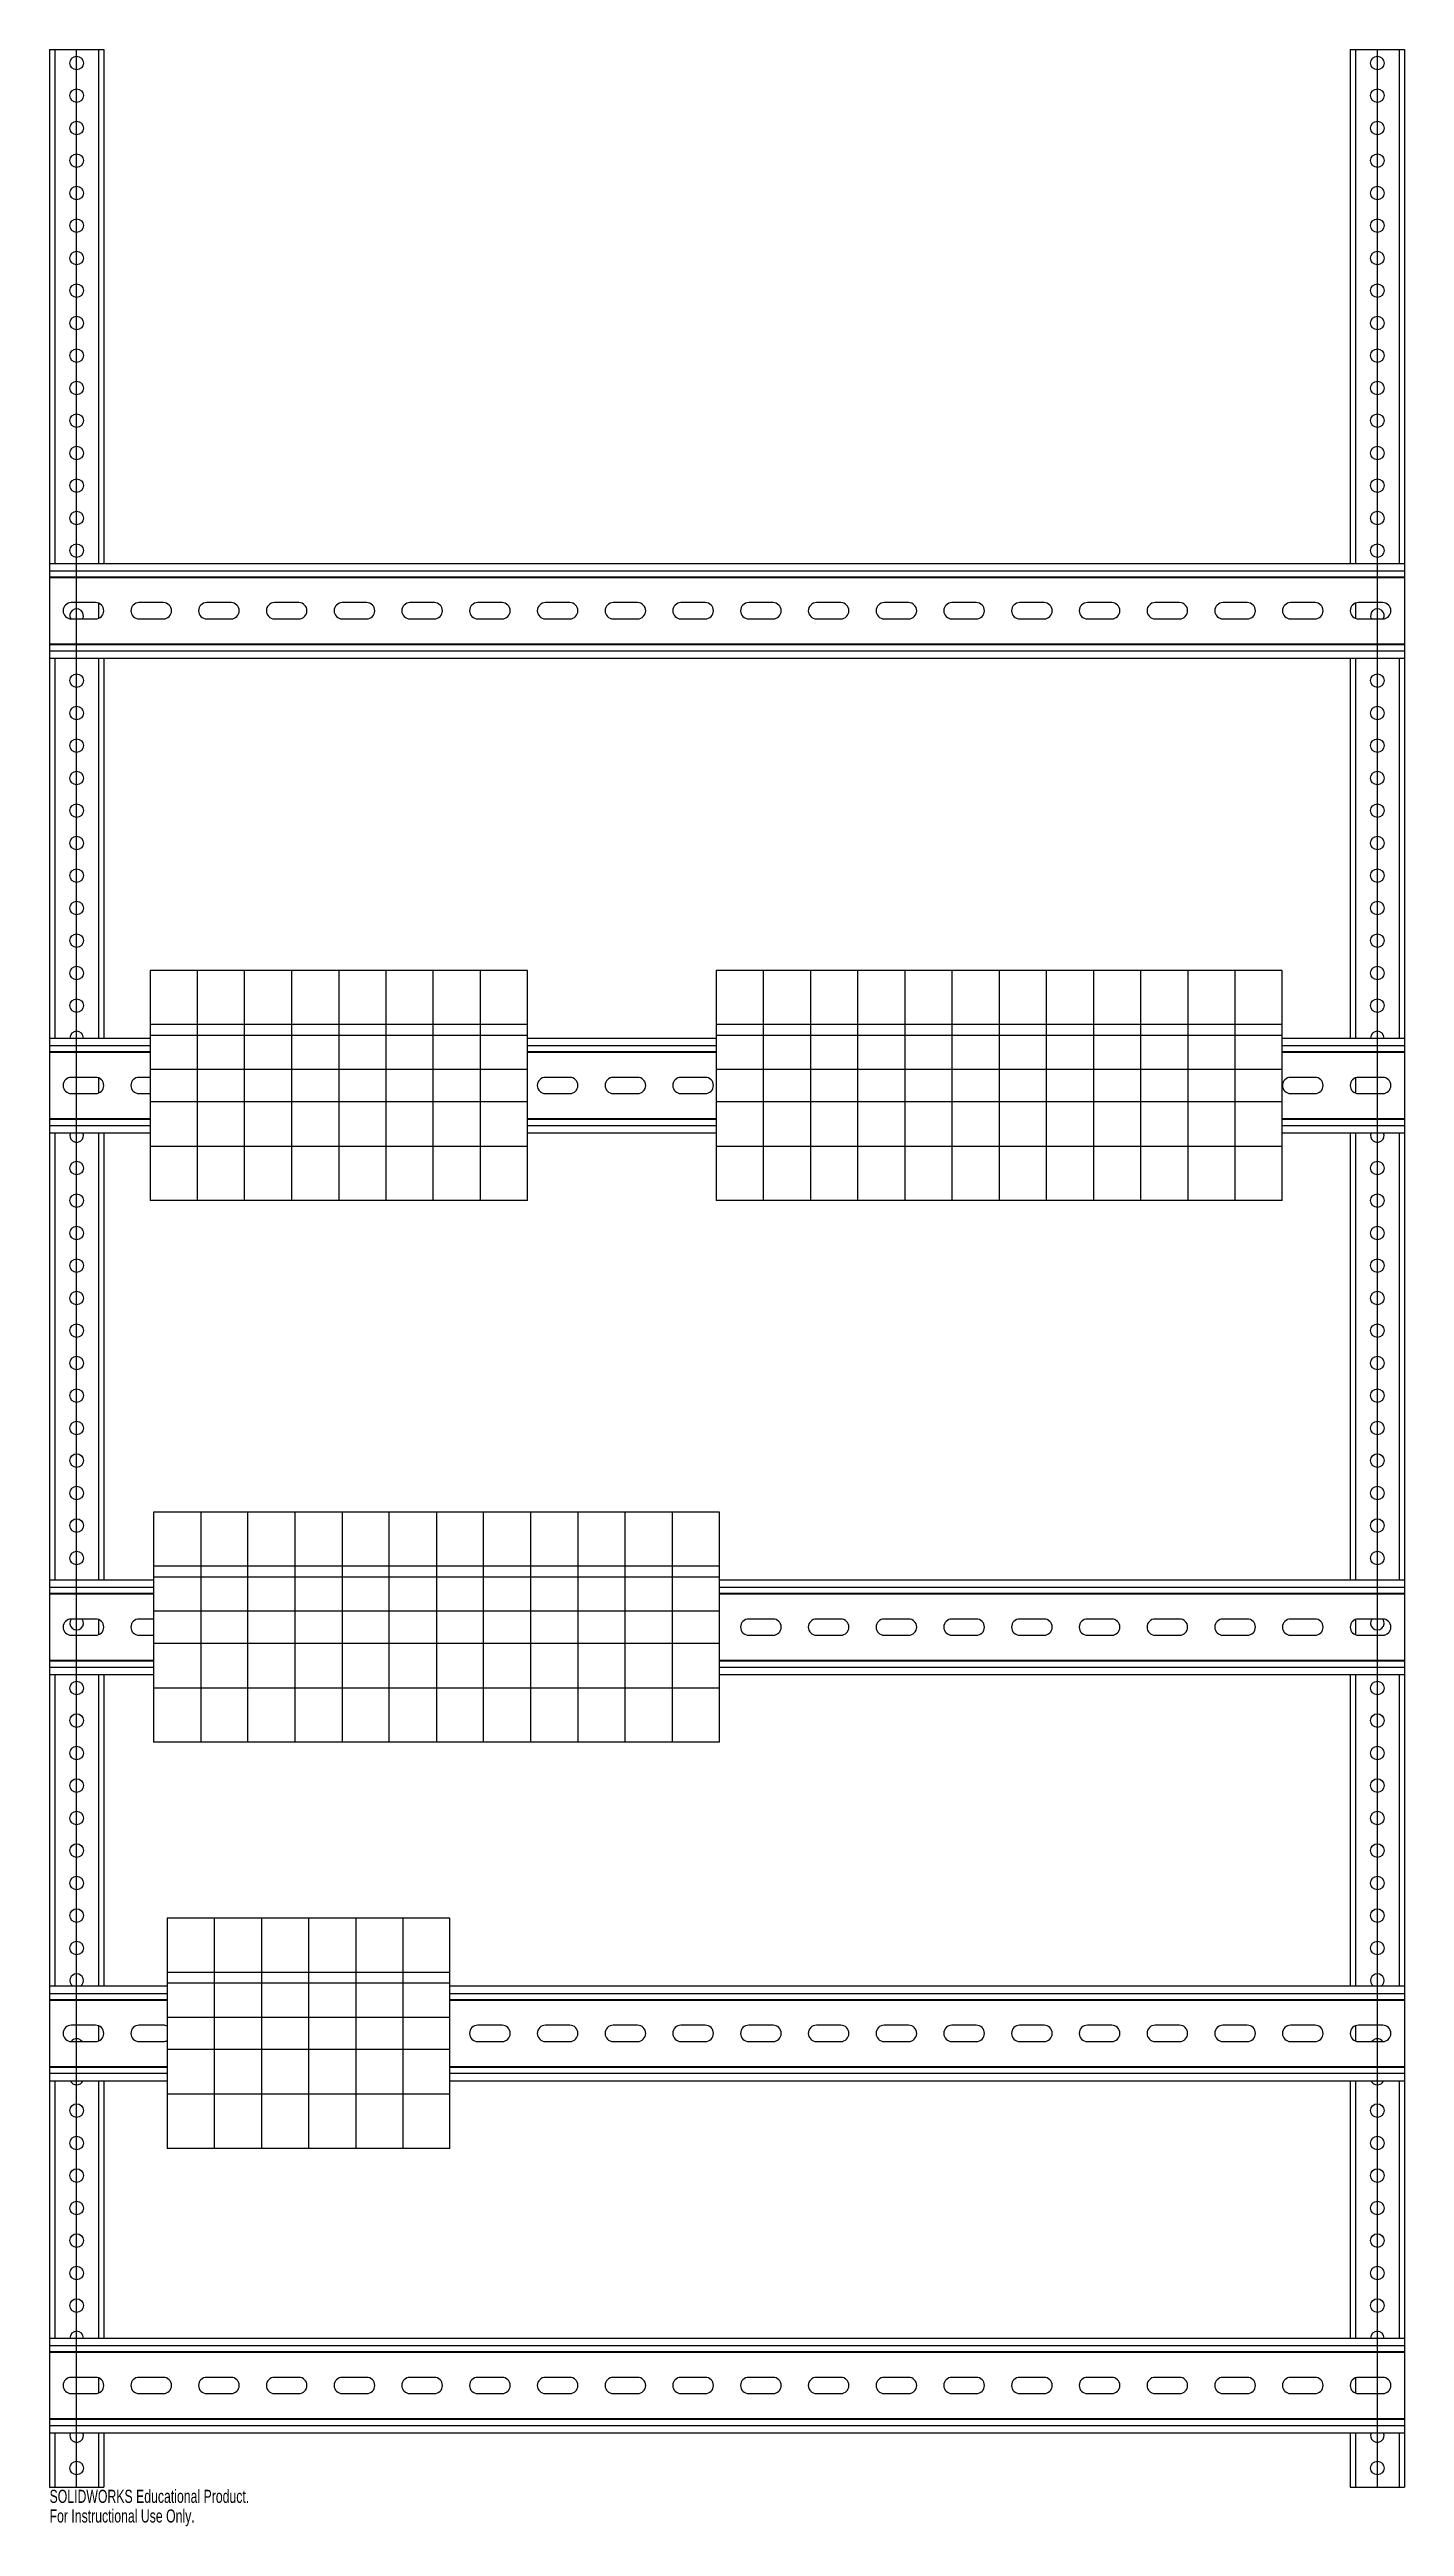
# Model space of a CAD drawing. Header units: millimetres. Extents: x -490 to 10, y -465 to 450.
import ezdxf

# ---------------------------------------------------------------- set-up
doc = ezdxf.new("R2010")
doc.units = ezdxf.units.MM
doc.styles.add('SLDTEXTSTYLE0', font='TXT', dxfattribs={"width": 0.7})

msp = doc.modelspace()

# ---------------------------------------------------------------- linework, layer by layer
at = {"color": 7, "linetype": 'Continuous', "lineweight": 25}
for p, q in [((-490, 450), (-490, -450)), ((-490, 450), (-470, 450)), ((-488, 450), (-488, 260.27)), ((-472, 450), (-472, 260.27)), ((-470, 450), (-470, 260.27)), ((-10, 450), (-10, 260.27)), ((-10, 450), (10, 450)), ((-8, 450), (-8, 260.27)), ((8, 450), (8, 260.27)), ((10, 450), (10, -450)), ((-490, 260.27), (10, 260.27)), ((-490, 257.52), (10, 257.52)), ((-490, 255.27), (10, 255.27)), ((-490, 255.02), (10, 255.02)), ((-473, 245.77), (-482, 245.77)), ((-482, 239.77), (-473, 239.77)), ((-472, 245.59), (-472, 239.94)), ((-448, 245.77), (-457, 245.77)), ((-457, 239.77), (-448, 239.77)), ((-423, 245.77), (-432, 245.77)), ((-432, 239.77), (-423, 239.77)), ((-398, 245.77), (-407, 245.77)), ((-407, 239.77), (-398, 239.77)), ((-373, 245.77), (-382, 245.77)), ((-382, 239.77), (-373, 239.77)), ((-348, 245.77), (-357, 245.77)), ((-357, 239.77), (-348, 239.77)), ((-323, 245.77), (-332, 245.77)), ((-332, 239.77), (-323, 239.77)), ((-298, 245.77), (-307, 245.77)), ((-307, 239.77), (-298, 239.77)), ((-273, 245.77), (-282, 245.77)), ((-282, 239.77), (-273, 239.77)), ((-248, 245.77), (-257, 245.77)), ((-257, 239.77), (-248, 239.77)), ((-223, 245.77), (-232, 245.77)), ((-232, 239.77), (-223, 239.77)), ((-198, 245.77), (-207, 245.77)), ((-207, 239.77), (-198, 239.77)), ((-173, 245.77), (-182, 245.77)), ((-182, 239.77), (-173, 239.77)), ((-148, 245.77), (-157, 245.77)), ((-157, 239.77), (-148, 239.77)), ((-123, 245.77), (-132, 245.77)), ((-132, 239.77), (-123, 239.77)), ((-98, 245.77), (-107, 245.77)), ((-107, 239.77), (-98, 239.77)), ((-73, 245.77), (-82, 245.77)), ((-82, 239.77), (-73, 239.77)), ((-48, 245.77), (-57, 245.77)), ((-57, 239.77), (-48, 239.77)), ((-23, 245.77), (-32, 245.77)), ((-32, 239.77), (-23, 239.77)), ((-8, 245.59), (-8, 239.94)), ((2, 245.77), (-7, 245.77)), ((-7, 239.77), (2, 239.77)), ((-490, 230.52), (10, 230.52)), ((-490, 230.27), (10, 230.27)), ((-490, 228.02), (10, 228.02)), ((-490, 225.27), (10, 225.27)), ((-488, 225.27), (-488, 85)), ((-472, 225.27), (-472, 85)), ((-470, 225.27), (-470, 85)), ((-10, 225.27), (-10, 85)), ((-8, 225.27), (-8, 85)), ((8, 225.27), (8, 85)), ((-452.82, 110), (-452.82, 25)), ((-313.62, 110), (-452.82, 110)), ((-435.42, 25), (-435.42, 110)), ((-418.02, 25), (-418.02, 110)), ((-400.62, 25), (-400.62, 110)), ((-383.22, 110), (-383.22, 25)), ((-365.82, 25), (-365.82, 110)), ((-348.42, 25), (-348.42, 110)), ((-331.02, 25), (-331.02, 110)), ((-313.62, 25), (-313.62, 110)), ((-243.94, 110), (-243.94, 25)), ((-35.14, 110), (-243.94, 110)), ((-226.54, 25), (-226.54, 110)), ((-209.14, 110), (-209.14, 25)), ((-191.74, 25), (-191.74, 110)), ((-174.34, 110), (-174.34, 25)), ((-156.94, 25), (-156.94, 110)), ((-139.54, 110), (-139.54, 25)), ((-122.14, 25), (-122.14, 110)), ((-104.74, 110), (-104.74, 25)), ((-87.34, 25), (-87.34, 110)), ((-69.94, 110), (-69.94, 25)), ((-52.54, 110), (-52.54, 25)), ((-35.14, 25), (-35.14, 110)), ((-490, 85), (-452.82, 85)), ((-313.62, 90), (-452.82, 90)), ((-313.62, 86), (-452.82, 86)), ((-313.62, 85), (-243.94, 85)), ((-35.14, 90), (-243.94, 90)), ((-35.14, 86), (-243.94, 86)), ((-35.14, 85), (10, 85)), ((-490, 82.25), (-452.82, 82.25)), ((-490, 80), (-452.82, 80)), ((-490, 79.75), (-452.82, 79.75)), ((-452.82, 73.5), (-313.62, 73.5)), ((-313.62, 82.25), (-243.94, 82.25)), ((-313.62, 80), (-243.94, 80)), ((-313.62, 79.75), (-243.94, 79.75)), ((-243.94, 73.5), (-35.14, 73.5)), ((-35.14, 82.25), (10, 82.25)), ((-35.14, 80), (10, 80)), ((-35.14, 79.75), (10, 79.75)), ((-473, 70.5), (-482, 70.5)), ((-482, 64.5), (-473, 64.5)), ((-472, 70.33), (-472, 64.67)), ((-452.82, 70.5), (-457, 70.5)), ((-457, 64.5), (-452.82, 64.5)), ((-298, 70.5), (-307, 70.5)), ((-307, 64.5), (-298, 64.5)), ((-273, 70.5), (-282, 70.5)), ((-282, 64.5), (-273, 64.5)), ((-248, 70.5), (-257, 70.5)), ((-257, 64.5), (-248, 64.5)), ((-23, 70.5), (-32, 70.5)), ((-32, 64.5), (-23, 64.5)), ((-8, 70.33), (-8, 64.67)), ((2, 70.5), (-7, 70.5)), ((-7, 64.5), (2, 64.5)), ((-490, 55.25), (-452.82, 55.25)), ((-490, 55), (-452.82, 55)), ((-313.62, 61.5), (-452.82, 61.5)), ((-313.62, 55.25), (-243.94, 55.25)), ((-313.62, 55), (-243.94, 55)), ((-35.14, 61.5), (-243.94, 61.5)), ((-35.14, 55.25), (10, 55.25)), ((-35.14, 55), (10, 55)), ((-490, 52.75), (-452.82, 52.75)), ((-490, 50), (-452.82, 50)), ((-488, 50), (-488, -115)), ((-472, 50), (-472, -115)), ((-470, 50), (-470, -115)), ((-313.62, 52.75), (-243.94, 52.75)), ((-313.62, 50), (-243.94, 50)), ((-35.14, 52.75), (10, 52.75)), ((-35.14, 50), (10, 50)), ((-10, 50), (-10, -115)), ((-8, 50), (-8, -115)), ((8, 50), (8, -115)), ((-313.62, 45), (-452.82, 45)), ((-35.14, 45), (-243.94, 45)), ((-313.62, 25), (-452.82, 25)), ((-35.14, 25), (-243.94, 25)), ((-242.82, -90), (-451.62, -90)), ((-451.62, -90), (-451.62, -175)), ((-434.22, -90), (-434.22, -175)), ((-416.82, -175), (-416.82, -90)), ((-399.42, -175), (-399.42, -90)), ((-382.02, -90), (-382.02, -175)), ((-364.62, -175), (-364.62, -90)), ((-347.22, -90), (-347.22, -175)), ((-329.82, -175), (-329.82, -90)), ((-312.42, -175), (-312.42, -90)), ((-295.02, -90), (-295.02, -175)), ((-277.62, -175), (-277.62, -90)), ((-260.22, -90), (-260.22, -175)), ((-242.82, -175), (-242.82, -90)), ((-490, -115), (-451.62, -115)), ((-490, -117.75), (-451.62, -117.75)), ((-242.82, -110), (-451.62, -110)), ((-242.82, -114), (-451.62, -114)), ((-242.82, -115), (10, -115)), ((-242.82, -117.75), (10, -117.75)), ((-490, -120), (-451.62, -120)), ((-490, -120.25), (-451.62, -120.25)), ((-451.62, -126.5), (-242.82, -126.5)), ((-242.82, -120), (10, -120)), ((-242.82, -120.25), (10, -120.25)), ((-473, -129.5), (-482, -129.5)), ((-482, -135.5), (-473, -135.5)), ((-472, -129.67), (-472, -135.33)), ((-451.62, -129.5), (-457, -129.5)), ((-457, -135.5), (-451.62, -135.5)), ((-223, -129.5), (-232, -129.5)), ((-232, -135.5), (-223, -135.5)), ((-198, -129.5), (-207, -129.5)), ((-207, -135.5), (-198, -135.5)), ((-173, -129.5), (-182, -129.5)), ((-182, -135.5), (-173, -135.5)), ((-148, -129.5), (-157, -129.5)), ((-157, -135.5), (-148, -135.5)), ((-123, -129.5), (-132, -129.5)), ((-132, -135.5), (-123, -135.5)), ((-98, -129.5), (-107, -129.5)), ((-107, -135.5), (-98, -135.5)), ((-73, -129.5), (-82, -129.5)), ((-82, -135.5), (-73, -135.5)), ((-48, -129.5), (-57, -129.5)), ((-57, -135.5), (-48, -135.5)), ((-23, -129.5), (-32, -129.5)), ((-32, -135.5), (-23, -135.5)), ((-8, -129.67), (-8, -135.33)), ((2, -129.5), (-7, -129.5)), ((-7, -135.5), (2, -135.5)), ((-490, -144.75), (-451.62, -144.75)), ((-490, -145), (-451.62, -145)), ((-242.82, -138.5), (-451.62, -138.5)), ((-242.82, -144.75), (10, -144.75)), ((-242.82, -145), (10, -145)), ((-490, -147.25), (-451.62, -147.25)), ((-490, -150), (-451.62, -150)), ((-488, -150), (-488, -265)), ((-472, -150), (-472, -265)), ((-470, -150), (-470, -265)), ((-242.82, -155), (-451.62, -155)), ((-242.82, -147.25), (10, -147.25)), ((-242.82, -150), (10, -150)), ((-10, -150), (-10, -265)), ((-8, -150), (-8, -265)), ((8, -150), (8, -265)), ((-242.82, -175), (-451.62, -175)), ((-342.23, -240), (-446.63, -240)), ((-446.63, -240), (-446.63, -325)), ((-429.23, -240), (-429.23, -325)), ((-411.83, -240), (-411.83, -325)), ((-394.43, -240), (-394.43, -325)), ((-377.03, -240), (-377.03, -325)), ((-359.63, -240), (-359.63, -325)), ((-342.23, -325), (-342.23, -240)), ((-490, -265), (-446.63, -265)), ((-342.23, -260), (-446.63, -260)), ((-342.23, -264), (-446.63, -264)), ((-342.23, -265), (10, -265)), ((-490, -267.75), (-446.63, -267.75)), ((-490, -270), (-446.63, -270)), ((-490, -270.25), (-446.63, -270.25)), ((-342.23, -267.75), (10, -267.75)), ((-342.23, -270), (10, -270)), ((-342.23, -270.25), (10, -270.25)), ((-473, -279.5), (-482, -279.5)), ((-472, -279.67), (-472, -285.33)), ((-448, -279.5), (-457, -279.5)), ((-446.63, -276.5), (-342.23, -276.5)), ((-323, -279.5), (-332, -279.5)), ((-298, -279.5), (-307, -279.5)), ((-273, -279.5), (-282, -279.5)), ((-248, -279.5), (-257, -279.5)), ((-223, -279.5), (-232, -279.5)), ((-198, -279.5), (-207, -279.5)), ((-173, -279.5), (-182, -279.5)), ((-148, -279.5), (-157, -279.5)), ((-123, -279.5), (-132, -279.5)), ((-98, -279.5), (-107, -279.5)), ((-73, -279.5), (-82, -279.5)), ((-48, -279.5), (-57, -279.5)), ((-23, -279.5), (-32, -279.5)), ((-8, -279.67), (-8, -285.33)), ((2, -279.5), (-7, -279.5)), ((-482, -285.5), (-473, -285.5)), ((-457, -285.5), (-448, -285.5)), ((-342.23, -288.5), (-446.63, -288.5)), ((-332, -285.5), (-323, -285.5)), ((-307, -285.5), (-298, -285.5)), ((-282, -285.5), (-273, -285.5)), ((-257, -285.5), (-248, -285.5)), ((-232, -285.5), (-223, -285.5)), ((-207, -285.5), (-198, -285.5)), ((-182, -285.5), (-173, -285.5)), ((-157, -285.5), (-148, -285.5)), ((-132, -285.5), (-123, -285.5)), ((-107, -285.5), (-98, -285.5)), ((-82, -285.5), (-73, -285.5)), ((-57, -285.5), (-48, -285.5)), ((-32, -285.5), (-23, -285.5)), ((-7, -285.5), (2, -285.5)), ((-490, -294.75), (-446.63, -294.75)), ((-490, -295), (-446.63, -295)), ((-490, -297.25), (-446.63, -297.25)), ((-490, -300), (-446.63, -300)), ((-488, -300), (-488, -395)), ((-472, -300), (-472, -395)), ((-470, -300), (-470, -395)), ((-342.23, -294.75), (10, -294.75)), ((-342.23, -295), (10, -295)), ((-342.23, -297.25), (10, -297.25)), ((-342.23, -300), (10, -300)), ((-10, -300), (-10, -395)), ((-8, -300), (-8, -395)), ((8, -300), (8, -395)), ((-342.23, -305), (-446.63, -305)), ((-342.23, -325), (-446.63, -325)), ((-490, -395), (10, -395)), ((-490, -397.75), (10, -397.75)), ((-490, -400), (10, -400)), ((-490, -400.25), (10, -400.25)), ((-473, -409.5), (-482, -409.5)), ((-472, -409.67), (-472, -415.33)), ((-448, -409.5), (-457, -409.5)), ((-423, -409.5), (-432, -409.5)), ((-398, -409.5), (-407, -409.5)), ((-373, -409.5), (-382, -409.5)), ((-348, -409.5), (-357, -409.5)), ((-323, -409.5), (-332, -409.5)), ((-298, -409.5), (-307, -409.5)), ((-273, -409.5), (-282, -409.5)), ((-248, -409.5), (-257, -409.5)), ((-223, -409.5), (-232, -409.5)), ((-198, -409.5), (-207, -409.5)), ((-173, -409.5), (-182, -409.5)), ((-148, -409.5), (-157, -409.5)), ((-123, -409.5), (-132, -409.5)), ((-98, -409.5), (-107, -409.5)), ((-73, -409.5), (-82, -409.5)), ((-48, -409.5), (-57, -409.5)), ((-23, -409.5), (-32, -409.5)), ((-8, -409.67), (-8, -415.33)), ((2, -409.5), (-7, -409.5)), ((-482, -415.5), (-473, -415.5)), ((-457, -415.5), (-448, -415.5)), ((-432, -415.5), (-423, -415.5)), ((-407, -415.5), (-398, -415.5)), ((-382, -415.5), (-373, -415.5)), ((-357, -415.5), (-348, -415.5)), ((-332, -415.5), (-323, -415.5)), ((-307, -415.5), (-298, -415.5)), ((-282, -415.5), (-273, -415.5)), ((-257, -415.5), (-248, -415.5)), ((-232, -415.5), (-223, -415.5)), ((-207, -415.5), (-198, -415.5)), ((-182, -415.5), (-173, -415.5)), ((-157, -415.5), (-148, -415.5)), ((-132, -415.5), (-123, -415.5)), ((-107, -415.5), (-98, -415.5)), ((-82, -415.5), (-73, -415.5)), ((-57, -415.5), (-48, -415.5)), ((-32, -415.5), (-23, -415.5)), ((-7, -415.5), (2, -415.5)), ((-490, -424.75), (10, -424.75)), ((-490, -425), (10, -425)), ((-490, -427.25), (10, -427.25)), ((-490, -430), (10, -430)), ((-488, -430), (-488, -450)), ((-472, -430), (-472, -450)), ((-470, -430), (-470, -450)), ((-10, -430), (-10, -450)), ((-8, -430), (-8, -450)), ((8, -430), (8, -450)), ((-490, -450), (-470, -450)), ((-10, -450), (10, -450))]:
    msp.add_line(p, q, dxfattribs=at)
at = {"color": 7, "linetype": 'Continuous'}
for p, q in [((-480, -450), (-480, 450)), ((0, -450), (0, 450))]:
    msp.add_line(p, q, dxfattribs=at)
at = {"color": 7, "linetype": 'Continuous', "lineweight": 25}
for centre in [(-480, 445), (0, 445), (-480, 433), (0, 433), (-480, 421), (0, 421), (-480, 409), (0, 409), (-480, 397), (0, 397), (-480, 385), (0, 385), (-480, 373), (0, 373), (-480, 361), (0, 361), (-480, 349), (0, 349), (-480, 337), (0, 337), (-480, 325), (0, 325), (-480, 313), (0, 313), (-480, 301), (0, 301), (-480, 289), (0, 289), (-480, 277), (0, 277), (-480, 265), (0, 265), (-480, 217), (0, 217), (-480, 205), (0, 205), (-480, 193), (0, 193), (-480, 181), (0, 181), (-480, 169), (0, 169), (-480, 157), (0, 157), (-480, 145), (0, 145), (-480, 133), (0, 133), (-480, 121), (0, 121), (-480, 109), (0, 109), (-480, 97), (0, 97), (-480, 37), (0, 37), (-480, 25), (0, 25), (-480, 13), (0, 13), (-480, 1), (0, 1), (-480, -11), (0, -11), (-480, -23), (0, -23), (-480, -35), (0, -35), (-480, -47), (0, -47), (-480, -59), (0, -59), (-480, -71), (0, -71), (-480, -83), (0, -83), (-480, -95), (0, -95), (-480, -107), (0, -107), (-480, -155), (0, -155), (-480, -167), (0, -167), (-480, -179), (0, -179), (-480, -191), (0, -191), (-480, -203), (0, -203), (-480, -215), (0, -215), (-480, -227), (0, -227), (-480, -239), (0, -239), (-480, -251), (0, -251), (-480, -311), (0, -311), (-480, -323), (0, -323), (-480, -335), (0, -335), (-480, -347), (0, -347), (-480, -359), (0, -359), (-480, -371), (0, -371), (-480, -383), (0, -383), (-480, -443), (0, -443)]:
    msp.add_circle(centre, 2.5, dxfattribs=at)
for centre, radius, start, end in [((-482, 242.77), 3, 90, 270), ((-480, 241), 2.5, 330.40635, 209.45627), ((-473, 242.77), 3, 270, 90), ((-457, 242.77), 3, 90, 270), ((-448, 242.77), 3, 270, 90), ((-432, 242.77), 3, 90, 270), ((-423, 242.77), 3, 270, 90), ((-407, 242.77), 3, 90, 270), ((-398, 242.77), 3, 270, 90), ((-382, 242.77), 3, 90, 270), ((-373, 242.77), 3, 270, 90), ((-357, 242.77), 3, 90, 270), ((-348, 242.77), 3, 270, 90), ((-332, 242.77), 3, 90, 270), ((-323, 242.77), 3, 270, 90), ((-307, 242.77), 3, 90, 270), ((-298, 242.77), 3, 270, 90), ((-282, 242.77), 3, 90, 270), ((-273, 242.77), 3, 270, 90), ((-257, 242.77), 3, 90, 270), ((-248, 242.77), 3, 270, 90), ((-232, 242.77), 3, 90, 270), ((-223, 242.77), 3, 270, 90), ((-207, 242.77), 3, 90, 270), ((-198, 242.77), 3, 270, 90), ((-182, 242.77), 3, 90, 270), ((-173, 242.77), 3, 270, 90), ((-157, 242.77), 3, 90, 270), ((-148, 242.77), 3, 270, 90), ((-132, 242.77), 3, 90, 270), ((-123, 242.77), 3, 270, 90), ((-107, 242.77), 3, 90, 270), ((-98, 242.77), 3, 270, 90), ((-82, 242.77), 3, 90, 270), ((-73, 242.77), 3, 270, 90), ((-57, 242.77), 3, 90, 270), ((-48, 242.77), 3, 270, 90), ((-32, 242.77), 3, 90, 270), ((-23, 242.77), 3, 270, 90), ((-7, 242.77), 3, 90, 270), ((0, 241), 2.5, 330.54373, 209.59365), ((2, 242.77), 3, 270, 90), ((-480, 85), 2.5, 0, 180), ((0, 85), 2.5, 0, 180), ((-482, 67.5), 3, 90, 270), ((-473, 67.5), 3, 270, 90), ((-457, 67.5), 3, 90, 270), ((-307, 67.5), 3, 90, 270), ((-298, 67.5), 3, 270, 90), ((-282, 67.5), 3, 90, 270), ((-273, 67.5), 3, 270, 90), ((-257, 67.5), 3, 90, 270), ((-248, 67.5), 3, 270, 90), ((-32, 67.5), 3, 90, 270), ((-23, 67.5), 3, 270, 90), ((-7, 67.5), 3, 90, 270), ((2, 67.5), 3, 270, 90), ((-480, 49), 2.5, 156.42182, 23.57818), ((0, 49), 2.5, 156.42182, 23.57818), ((-482, -132.5), 3, 90, 270), ((-480, -131), 2.5, 143.1301, 36.8699), ((-473, -132.5), 3, 270, 90), ((-457, -132.5), 3, 90, 270), ((-232, -132.5), 3, 90, 270), ((-223, -132.5), 3, 270, 90), ((-207, -132.5), 3, 90, 270), ((-198, -132.5), 3, 270, 90), ((-182, -132.5), 3, 90, 270), ((-173, -132.5), 3, 270, 90), ((-157, -132.5), 3, 90, 270), ((-148, -132.5), 3, 270, 90), ((-132, -132.5), 3, 90, 270), ((-123, -132.5), 3, 270, 90), ((-107, -132.5), 3, 90, 270), ((-98, -132.5), 3, 270, 90), ((-82, -132.5), 3, 90, 270), ((-73, -132.5), 3, 270, 90), ((-57, -132.5), 3, 90, 270), ((-48, -132.5), 3, 270, 90), ((-32, -132.5), 3, 90, 270), ((-23, -132.5), 3, 270, 90), ((-7, -132.5), 3, 90, 270), ((0, -131), 2.5, 143.1301, 36.8699), ((2, -132.5), 3, 270, 90), ((-480, -263), 2.5, 306.8699, 233.1301), ((0, -263), 2.5, 306.8699, 233.1301), ((-482, -282.5), 3, 90, 270), ((-473, -282.5), 3, 270, 90), ((-457, -282.5), 3, 90, 270), ((-448, -282.5), 3, 62.92039, 90), ((-332, -282.5), 3, 90, 270), ((-323, -282.5), 3, 270, 90), ((-307, -282.5), 3, 90, 270), ((-298, -282.5), 3, 270, 90), ((-282, -282.5), 3, 90, 270), ((-273, -282.5), 3, 270, 90), ((-257, -282.5), 3, 90, 270), ((-248, -282.5), 3, 270, 90), ((-232, -282.5), 3, 90, 270), ((-223, -282.5), 3, 270, 90), ((-207, -282.5), 3, 90, 270), ((-198, -282.5), 3, 270, 90), ((-182, -282.5), 3, 90, 270), ((-173, -282.5), 3, 270, 90), ((-157, -282.5), 3, 90, 270), ((-148, -282.5), 3, 270, 90), ((-132, -282.5), 3, 90, 270), ((-123, -282.5), 3, 270, 90), ((-107, -282.5), 3, 90, 270), ((-98, -282.5), 3, 270, 90), ((-82, -282.5), 3, 90, 270), ((-73, -282.5), 3, 270, 90), ((-57, -282.5), 3, 90, 270), ((-48, -282.5), 3, 270, 90), ((-32, -282.5), 3, 90, 270), ((-23, -282.5), 3, 270, 90), ((-7, -282.5), 3, 90, 270), ((2, -282.5), 3, 270, 90), ((-480, -287), 2.5, 36.8699, 143.1301), ((-448, -282.5), 3, 270, 297.07961), ((0, -287), 2.5, 36.8699, 143.1301), ((-480, -299), 2.5, 203.57818, 336.42182), ((0, -299), 2.5, 203.57818, 336.42182), ((-480, -395), 2.5, 0, 180), ((0, -395), 2.5, 0, 180), ((-482, -412.5), 3, 90, 270), ((-473, -412.5), 3, 270, 90), ((-457, -412.5), 3, 90, 270), ((-448, -412.5), 3, 270, 90), ((-432, -412.5), 3, 90, 270), ((-423, -412.5), 3, 270, 90), ((-407, -412.5), 3, 90, 270), ((-398, -412.5), 3, 270, 90), ((-382, -412.5), 3, 90, 270), ((-373, -412.5), 3, 270, 90), ((-357, -412.5), 3, 90, 270), ((-348, -412.5), 3, 270, 90), ((-332, -412.5), 3, 90, 270), ((-323, -412.5), 3, 270, 90), ((-307, -412.5), 3, 90, 270), ((-298, -412.5), 3, 270, 90), ((-282, -412.5), 3, 90, 270), ((-273, -412.5), 3, 270, 90), ((-257, -412.5), 3, 90, 270), ((-248, -412.5), 3, 270, 90), ((-232, -412.5), 3, 90, 270), ((-223, -412.5), 3, 270, 90), ((-207, -412.5), 3, 90, 270), ((-198, -412.5), 3, 270, 90), ((-182, -412.5), 3, 90, 270), ((-173, -412.5), 3, 270, 90), ((-157, -412.5), 3, 90, 270), ((-148, -412.5), 3, 270, 90), ((-132, -412.5), 3, 90, 270), ((-123, -412.5), 3, 270, 90), ((-107, -412.5), 3, 90, 270), ((-98, -412.5), 3, 270, 90), ((-82, -412.5), 3, 90, 270), ((-73, -412.5), 3, 270, 90), ((-57, -412.5), 3, 90, 270), ((-48, -412.5), 3, 270, 90), ((-32, -412.5), 3, 90, 270), ((-23, -412.5), 3, 270, 90), ((-7, -412.5), 3, 90, 270), ((2, -412.5), 3, 270, 90), ((-480, -431), 2.5, 156.42182, 23.57818), ((0, -431), 2.5, 156.42182, 23.57818)]:
    msp.add_arc(centre, radius, start, end, dxfattribs=at)

# ---------------------------------------------------------------- texts
at = {"color": 7, "linetype": 'Continuous', "char_height": 4.8336, "attachment_point": 1, "style": 'SLDTEXTSTYLE0'}
for s, insert in [('SOLIDWORKS Educational Product.', (-490, -451.02)), ('For Instructional Use Only.', (-490, -458.27))]:
    msp.add_mtext(s, dxfattribs=dict(at, insert=insert))

doc.saveas('drawing.dxf')
